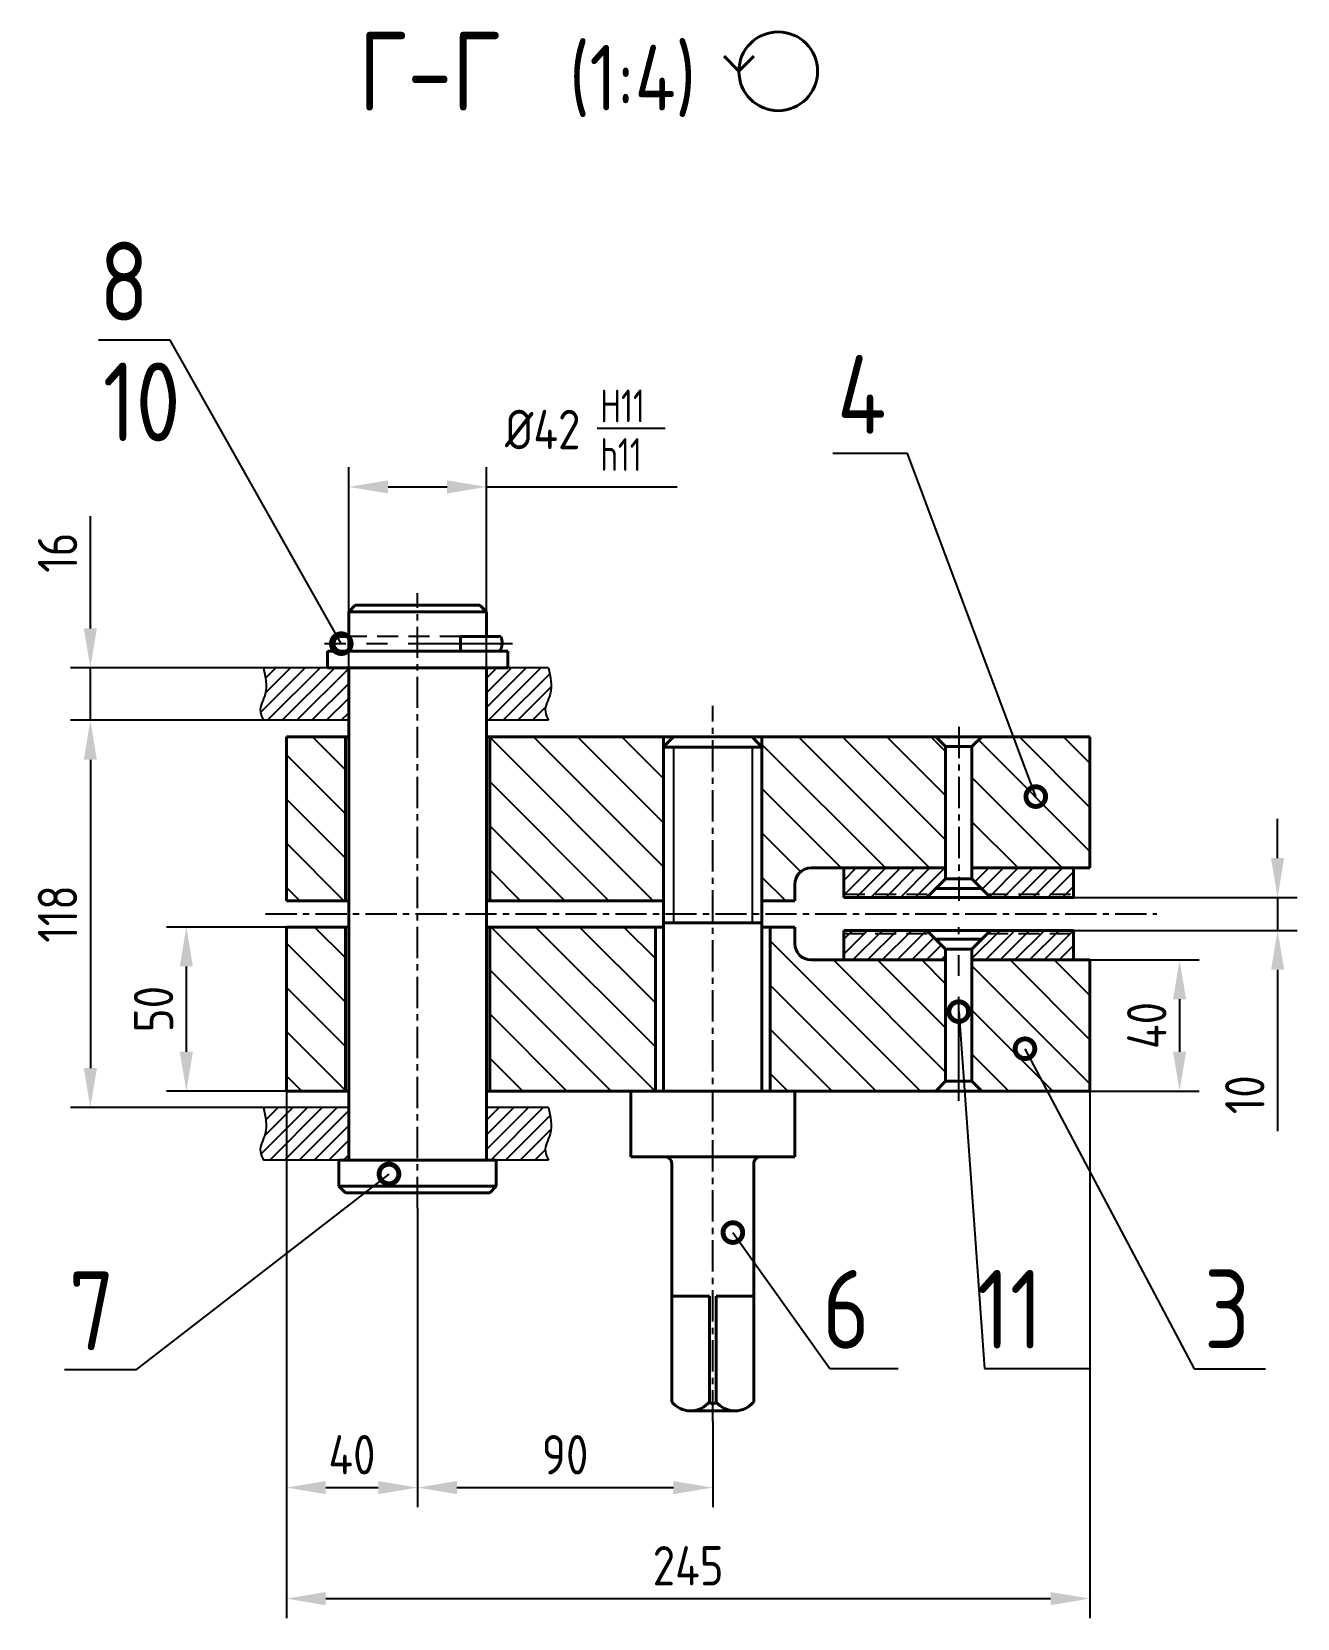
# Model space of a CAD drawing. Header units: millimetres. Extents: x 467 to 39028, y -12467 to 24298.
# Drawn here: x 2536.9 to 2922.7, y -12439.9 to -11956.4 of the extents above; entities that cross this region are included whole.
import ezdxf
from ezdxf.enums import TextEntityAlignment as Align

# ---------------------------------------------------------------- set-up
doc = ezdxf.new("R2010")
doc.units = ezdxf.units.MM
doc.linetypes.add('CENTER', pattern=[50.8, 31.75, -6.35, 6.35, -6.35])
doc.linetypes.add('HIDDEN', pattern=[9.525, 6.35, -3.175])
for name, color, linetype in [('Bord', 1, 'Continuous'), ('Cen', 5, 'CENTER'), ('Dim', 7, 'Continuous'), ('Hatch', 250, 'Continuous'), ('Hide', 250, 'HIDDEN'), ('Textb', 6, 'Continuous')]:
    doc.layers.add(name, color=color, linetype=linetype)
doc.layers.add('Cont', color=6, linetype='Continuous', lineweight=40)
doc.styles.add('Style1', font='romans.shx', dxfattribs={"width": 0.8})
doc.dimstyles.new('LIN_4', dxfattribs={"dimscale": 4, "dimtxt": 3, "dimasz": 3, "dimexe": 1.5, "dimexo": 0, "dimgap": 1, "dimtad": 1, "dimdec": 0, "dimzin": 13, "dimdsep": 46, "dimtxsty": 'Style1', "dimcen": 0, "dimclrt": 3, "dimadec": 0, "dimazin": 0, "dimtfac": 1, "dimtdec": 0, "dimtmove": 0, "dimatfit": 3, "dimfxl": 1, "dimtolj": 1, "dimtzin": 13, "dimarcsym": 0})
doc.dimstyles.new('Poz_15', dxfattribs={"dimscale": 15, "dimtxt": 6, "dimasz": 3, "dimexe": 1.25, "dimexo": 0, "dimgap": 1.5, "dimtad": 2, "dimtih": 1, "dimtoh": 1, "dimdec": 0, "dimtxsty": 'Style1', "dimblk": 'DOTSMALL', "dimcen": 2.5, "dimclrt": 6, "dimadec": 0, "dimazin": 0, "dimtfac": 1, "dimtdec": 0, "dimtmove": 0, "dimatfit": 3, "dimldrblk": 'DOTSMALL', "dimfxl": 1, "dimarcsym": 0})
pattern_1 = [(45, (-26864.5604, -10675.649), (-2.24506403, 2.24506403), [])]

# ---------------------------------------------------------------- blocks, each defined once
blk = doc.blocks.new('*D267')
at = {"layer": 'Defpoints', "color": 0, "transparency": 16777216}
for p in [(2654.53, -12314.86), (2744.53, -12379.92), (2744.53, -12400.03)]:
    blk.add_point(p, dxfattribs=at)
at = {"layer": 'Dim', "color": 0, "lineweight": -2, "transparency": 16777216}
for p, q in [((2654.53, -12314.86), (2654.53, -12406.03)), ((2744.53, -12379.92), (2744.53, -12406.03)), ((2666.53, -12400.03), (2732.53, -12400.03))]:
    blk.add_line(p, q, dxfattribs=at)
at = {"layer": 'Dim', "color": 0, "transparency": 16777216}
for points in [[(2666.53, -12398.03), (2666.53, -12402.03), (2654.53, -12400.03)], [(2732.53, -12398.03), (2732.53, -12402.03), (2744.53, -12400.03)]]:
    blk.add_solid(points, dxfattribs=at)
at = {"layer": 'Dim', "color": 3, "transparency": 16777216, "insert": (2699.53, -12390.03), "char_height": 12, "attachment_point": 5, "style": 'Style1'}
blk.add_mtext('90', dxfattribs=at)
blk = doc.blocks.new('*D281')
at = {"layer": 'Defpoints', "color": 0, "transparency": 16777216}
for p in [(2607.56, -12166.22), (2554.77, -12284.22), (2607.56, -12284.22)]:
    blk.add_point(p, dxfattribs=at)
at = {"layer": 'Dim', "color": 0, "lineweight": -2, "transparency": 16777216}
for p, q in [((2607.56, -12166.22), (2548.77, -12166.22)), ((2554.77, -12178.22), (2554.77, -12272.22)), ((2607.56, -12284.22), (2548.77, -12284.22))]:
    blk.add_line(p, q, dxfattribs=at)
at = {"layer": 'Dim', "color": 0, "transparency": 16777216}
for points in [[(2552.77, -12178.22), (2556.77, -12178.22), (2554.77, -12166.22)], [(2552.77, -12272.22), (2556.77, -12272.22), (2554.77, -12284.22)]]:
    blk.add_solid(points, dxfattribs=at)
at = {"layer": 'Dim', "color": 3, "transparency": 16777216, "insert": (2544.77, -12225.22), "char_height": 12, "attachment_point": 5, "rotation": 90, "style": 'Style1'}
blk.add_mtext('118', dxfattribs=at)
blk = doc.blocks.new('*D268')
at = {"layer": 'Defpoints', "color": 0, "transparency": 16777216}
for p in [(2584.04, -12229.22), (2614.53, -12229.22), (2614.53, -12279.22)]:
    blk.add_point(p, dxfattribs=at)
at = {"layer": 'Dim', "color": 0, "lineweight": -2, "transparency": 16777216}
for p, q in [((2614.53, -12229.22), (2578.04, -12229.22)), ((2584.04, -12267.22), (2584.04, -12241.22)), ((2614.53, -12279.22), (2578.04, -12279.22))]:
    blk.add_line(p, q, dxfattribs=at)
at = {"layer": 'Dim', "color": 0, "transparency": 16777216}
for points in [[(2582.04, -12241.22), (2586.04, -12241.22), (2584.04, -12229.22)], [(2582.04, -12267.22), (2586.04, -12267.22), (2584.04, -12279.22)]]:
    blk.add_solid(points, dxfattribs=at)
at = {"layer": 'Dim', "color": 3, "transparency": 16777216, "insert": (2574.04, -12254.22), "char_height": 12, "attachment_point": 5, "rotation": 90, "style": 'Style1'}
blk.add_mtext('50', dxfattribs=at)
blk = doc.blocks.new('*D282')
at = {"layer": 'Defpoints', "color": 0, "transparency": 16777216}
for p in [(2854.53, -12220.22), (2854.53, -12230.22), (2916.74, -12230.22)]:
    blk.add_point(p, dxfattribs=at)
at = {"layer": 'Dim', "color": 0, "lineweight": -2, "transparency": 16777216}
for p, q in [((2916.74, -12208.22), (2916.74, -12196.22)), ((2854.53, -12220.22), (2922.74, -12220.22)), ((2916.74, -12220.22), (2916.74, -12230.22)), ((2854.53, -12230.22), (2922.74, -12230.22)), ((2916.74, -12242.22), (2916.74, -12291.39))]:
    blk.add_line(p, q, dxfattribs=at)
at = {"layer": 'Dim', "color": 0, "transparency": 16777216}
for points in [[(2914.74, -12208.22), (2918.74, -12208.22), (2916.74, -12220.22)], [(2914.74, -12242.22), (2918.74, -12242.22), (2916.74, -12230.22)]]:
    blk.add_solid(points, dxfattribs=at)
at = {"layer": 'Dim', "color": 3, "transparency": 16777216, "insert": (2906.74, -12280.31), "char_height": 12, "attachment_point": 5, "rotation": 90, "style": 'Style1'}
blk.add_mtext('10', dxfattribs=at)
blk = doc.blocks.new('*D283')
at = {"layer": 'Defpoints', "color": 0, "transparency": 16777216}
for p in [(2614.53, -12279.22), (2654.53, -12314.86), (2654.53, -12400.03)]:
    blk.add_point(p, dxfattribs=at)
at = {"layer": 'Dim', "color": 0, "lineweight": -2, "transparency": 16777216}
for p, q in [((2614.53, -12279.22), (2614.53, -12406.03)), ((2654.53, -12314.86), (2654.53, -12406.03)), ((2626.53, -12400.03), (2642.53, -12400.03))]:
    blk.add_line(p, q, dxfattribs=at)
at = {"layer": 'Dim', "color": 0, "transparency": 16777216}
for points in [[(2626.53, -12398.03), (2626.53, -12402.03), (2614.53, -12400.03)], [(2642.53, -12398.03), (2642.53, -12402.03), (2654.53, -12400.03)]]:
    blk.add_solid(points, dxfattribs=at)
at = {"layer": 'Dim', "color": 3, "transparency": 16777216, "insert": (2634.53, -12390.03), "char_height": 12, "attachment_point": 5, "style": 'Style1'}
blk.add_mtext('40', dxfattribs=at)
blk = doc.blocks.new('*D269')
at = {"layer": 'Defpoints', "color": 0, "transparency": 16777216}
for p in [(2614.53, -12279.22), (2859.53, -12279.22), (2859.53, -12433.86)]:
    blk.add_point(p, dxfattribs=at)
at = {"layer": 'Dim', "color": 0, "lineweight": -2, "transparency": 16777216}
for p, q in [((2614.53, -12279.22), (2614.53, -12439.86)), ((2859.53, -12279.22), (2859.53, -12439.86)), ((2626.53, -12433.86), (2847.53, -12433.86))]:
    blk.add_line(p, q, dxfattribs=at)
at = {"layer": 'Dim', "color": 0, "transparency": 16777216}
for points in [[(2626.53, -12431.86), (2626.53, -12435.86), (2614.53, -12433.86)], [(2847.53, -12431.86), (2847.53, -12435.86), (2859.53, -12433.86)]]:
    blk.add_solid(points, dxfattribs=at)
at = {"layer": 'Dim', "color": 3, "transparency": 16777216, "insert": (2737.03, -12423.86), "char_height": 12, "attachment_point": 5, "style": 'Style1'}
blk.add_mtext('245', dxfattribs=at)
blk = doc.blocks.new('*D284')
at = {"layer": 'Defpoints', "color": 0, "transparency": 16777216}
for p in [(2859.53, -12239.22), (2859.53, -12279.22), (2886.85, -12279.22)]:
    blk.add_point(p, dxfattribs=at)
at = {"layer": 'Dim', "color": 0, "lineweight": -2, "transparency": 16777216}
for p, q in [((2859.53, -12239.22), (2892.85, -12239.22)), ((2886.85, -12251.22), (2886.85, -12267.22)), ((2859.53, -12279.22), (2892.85, -12279.22))]:
    blk.add_line(p, q, dxfattribs=at)
at = {"layer": 'Dim', "color": 0, "transparency": 16777216}
for points in [[(2884.85, -12251.22), (2888.85, -12251.22), (2886.85, -12239.22)], [(2884.85, -12267.22), (2888.85, -12267.22), (2886.85, -12279.22)]]:
    blk.add_solid(points, dxfattribs=at)
at = {"layer": 'Dim', "color": 3, "transparency": 16777216, "insert": (2876.85, -12259.22), "char_height": 12, "attachment_point": 5, "rotation": 90, "style": 'Style1'}
blk.add_mtext('40', dxfattribs=at)
blk = doc.blocks.new('*D270')
at = {"layer": 'Defpoints', "color": 0, "transparency": 16777216}
for p in [(2554.77, -12150.22), (2607.56, -12150.22), (2607.56, -12166.22)]:
    blk.add_point(p, dxfattribs=at)
at = {"layer": 'Dim', "color": 0, "lineweight": -2, "transparency": 16777216}
for p, q in [((2554.77, -12138.22), (2554.77, -12104.05)), ((2607.56, -12150.22), (2548.77, -12150.22)), ((2554.77, -12166.22), (2554.77, -12150.22)), ((2607.56, -12166.22), (2548.77, -12166.22)), ((2554.77, -12178.22), (2554.77, -12190.22))]:
    blk.add_line(p, q, dxfattribs=at)
at = {"layer": 'Dim', "color": 0, "transparency": 16777216}
for points in [[(2552.77, -12138.22), (2556.77, -12138.22), (2554.77, -12150.22)], [(2552.77, -12178.22), (2556.77, -12178.22), (2554.77, -12166.22)]]:
    blk.add_solid(points, dxfattribs=at)
at = {"layer": 'Dim', "color": 3, "transparency": 16777216, "insert": (2544.77, -12115.14), "char_height": 12, "attachment_point": 5, "rotation": 90, "style": 'Style1'}
blk.add_mtext('16', dxfattribs=at)
blk = doc.blocks.new('_DotSmall')
at = {"color": 0, "linetype": 'ByBlock', "const_width": 0.5}
blk.add_lwpolyline([(-0.0625, 0, 1), (0.0625, 0, 1)], format="xyb", close=True, dxfattribs=at)
blk = doc.blocks.new('1')
at = {"layer": 'Cont'}
for q in [(0.14, 4.02), (2.4, 4.02)]:
    blk.add_line((1.27, 2.88), q, dxfattribs=at)
blk.add_circle((4.27, 2.88), 3, dxfattribs=at)
blk = doc.blocks.new('ZNAK04')
at = {"layer": 'Cont'}
blk.add_blockref('1', (30.27, 0.21), dxfattribs=at)
at = {"layer": 'Textb', "style": 'Style1', "width": 0.8}
for tag, height, p in [('А-А', 6, (13.88, 0.1)), ('SC', 5, (28.73, 0.1))]:
    blk.add_attdef(tag, text='', height=height, dxfattribs=at).set_placement(p, align=Align.RIGHT)
blk.add_attdef('45%%D(1)', (38.24, 0.1), '', height=5, dxfattribs=at)

msp = doc.modelspace()

# ---------------------------------------------------------------- hatches: boundary and pattern name
at = {"layer": 'Hatch'}
h = msp.add_hatch(dxfattribs=at)
h.set_pattern_fill('ANSI31', color=256)
h.set_pattern_definition(pattern_1)
edge = h.paths.add_edge_path()
edge.add_line((2607.556, -12166.221), (2633.529, -12166.221))
edge.add_line((2633.529, -12166.221), (2633.529, -12150.221))
edge.add_line((2633.529, -12150.221), (2627.029, -12150.221))
edge.add_line((2627.029, -12150.221), (2607.556, -12150.221))
edge.add_spline(control_points=[(2607.556, -12150.221), (2608.179, -12152.913), (2609.232, -12157.467), (2605.845, -12162.735), (2607.127, -12165.346), (2607.556, -12166.221)], knot_values=[0, 0, 0, 0, 8.0265005, 13.5801425, 16.3809838, 16.3809838, 16.3809838, 16.3809838], degree=3, periodic=0)
edge = h.paths.add_edge_path()
edge.add_line((2675.529, -12166.221), (2694.446, -12166.221))
edge.add_spline(control_points=[(2694.446, -12166.221), (2694.017, -12165.346), (2692.735, -12162.735), (2696.122, -12157.467), (2695.069, -12152.913), (2694.446, -12150.221)], knot_values=[0, 0, 0, 0, 2.8008413, 8.3544833, 16.3809838, 16.3809838, 16.3809838, 16.3809838], degree=3, periodic=0)
edge.add_line((2694.446, -12150.221), (2675.529, -12150.221))
edge.add_line((2675.529, -12150.221), (2675.529, -12166.221))
edge = h.paths.add_edge_path()
edge.add_line((2633.529, -12284.221), (2607.556, -12284.221))
edge.add_spline(control_points=[(2607.556, -12284.221), (2608.179, -12286.913), (2609.232, -12291.467), (2605.845, -12296.735), (2607.127, -12299.346), (2607.556, -12300.221)], knot_values=[0, 0, 0, 0, 8.0265005, 13.5801425, 16.3809838, 16.3809838, 16.3809838, 16.3809838], degree=3, periodic=0)
edge.add_line((2607.556, -12300.221), (2633.529, -12300.221))
edge.add_line((2633.529, -12300.221), (2633.529, -12284.221))
edge = h.paths.add_edge_path()
edge.add_line((2694.446, -12284.221), (2675.529, -12284.221))
edge.add_line((2675.529, -12284.221), (2675.529, -12300.221))
edge.add_line((2675.529, -12300.221), (2694.446, -12300.221))
edge.add_spline(control_points=[(2694.446, -12300.221), (2694.017, -12299.346), (2692.735, -12296.735), (2696.122, -12291.467), (2695.069, -12286.913), (2694.446, -12284.221)], knot_values=[0, 0, 0, 0, 2.8008413, 8.3544833, 16.3809838, 16.3809838, 16.3809838, 16.3809838], degree=3, periodic=0)
h = msp.add_hatch(dxfattribs=at)
h.set_pattern_fill('ANSI31', color=256, scale=3, angle=90)
h.set_pattern_definition([(135, (-26864.56, -10675.649), (-6.735192, -6.735192), [])])
h.paths.add_polyline_path([(2614.529, -12221.221), (2632.529, -12221.221), (2632.529, -12171.221), (2614.529, -12171.221)])
h.paths.add_polyline_path([(2729.529, -12221.221), (2729.529, -12171.221), (2717.029, -12171.221), (2699.529, -12171.221), (2676.529, -12171.221), (2676.529, -12221.221), (2699.529, -12221.221)])
edge = h.paths.add_edge_path()
edge.add_line((2815.529, -12211.221), (2815.529, -12174.221))
edge.add_line((2815.529, -12174.221), (2812.529, -12171.221))
edge.add_line((2812.529, -12171.221), (2759.529, -12171.221))
edge.add_line((2759.529, -12171.221), (2759.529, -12221.221))
edge.add_line((2759.529, -12221.221), (2769.529, -12221.221))
edge.add_line((2769.529, -12221.221), (2769.529, -12216.221))
edge.add_arc((2774.529, -12216.221), 5, 90, 180, ccw=False)
edge.add_line((2774.529, -12211.221), (2815.529, -12211.221))
h.paths.add_polyline_path([(2859.529, -12211.221), (2859.529, -12171.221), (2826.529, -12171.221), (2823.529, -12174.221), (2823.529, -12211.221)])
h = msp.add_hatch(dxfattribs=at)
h.set_pattern_fill('ANSI31', color=256)
h.set_pattern_definition(pattern_1)
h.paths.add_polyline_path([(2815.529, -12214.517), (2815.529, -12211.221), (2784.529, -12211.221), (2784.529, -12219.221), (2810.825, -12219.221)])
h.paths.add_polyline_path([(2810.825, -12219.221), (2784.529, -12219.221), (2784.529, -12220.221), (2809.825, -12220.221)])
h.paths.add_polyline_path([(2854.529, -12211.221), (2823.529, -12211.221), (2823.529, -12214.517), (2828.233, -12219.221), (2854.529, -12219.221)])
h.paths.add_polyline_path([(2854.529, -12219.221), (2828.233, -12219.221), (2829.233, -12220.221), (2854.529, -12220.221)])
h = msp.add_hatch(dxfattribs=at)
h.set_pattern_fill('ANSI31', color=256, scale=3, angle=90)
h.set_pattern_definition([(135, (-26864.56, -10665.649), (-6.735192, -6.735192), [])])
h.paths.add_polyline_path([(2632.529, -12229.221), (2614.529, -12229.221), (2615.029, -12279.221), (2633.029, -12279.221)])
h.paths.add_polyline_path([(2727.029, -12229.221), (2699.529, -12229.221), (2676.529, -12229.221), (2676.529, -12279.221), (2727.029, -12279.221)])
edge = h.paths.add_edge_path()
edge.add_line((2815.529, -12239.221), (2774.529, -12239.221))
edge.add_arc((2774.26, -12234.49), 4.738, 176.7426, 273.2574, ccw=False)
edge.add_line((2769.529, -12234.221), (2769.529, -12229.221))
edge.add_line((2769.529, -12229.221), (2762.029, -12229.221))
edge.add_line((2762.029, -12229.221), (2762.029, -12279.221))
edge.add_line((2762.029, -12279.221), (2769.529, -12279.221))
edge.add_line((2769.529, -12279.221), (2812.529, -12279.221))
edge.add_line((2812.529, -12279.221), (2815.529, -12276.221))
edge.add_line((2815.529, -12276.221), (2815.529, -12239.221))
h.paths.add_polyline_path([(2859.529, -12239.221), (2823.529, -12239.221), (2823.529, -12276.221), (2826.529, -12279.221), (2859.529, -12279.221)])
h = msp.add_hatch(dxfattribs=at)
h.set_pattern_fill('ANSI31', color=256)
h.set_pattern_definition(pattern_1)
h.paths.add_polyline_path([(2810.825, -12231.221), (2784.529, -12231.221), (2784.529, -12239.221), (2815.529, -12239.221), (2815.529, -12235.925)])
h.paths.add_polyline_path([(2854.529, -12231.221), (2828.233, -12231.221), (2823.529, -12235.925), (2823.529, -12239.221), (2853.077, -12239.221), (2854.529, -12239.221)])
h.paths.add_polyline_path([(2809.825, -12230.221), (2784.529, -12230.221), (2784.529, -12231.221), (2810.825, -12231.221)])
h.paths.add_polyline_path([(2854.529, -12230.221), (2829.233, -12230.221), (2828.233, -12231.221), (2854.529, -12231.221)])

# ---------------------------------------------------------------- linework, layer by layer
at = {"layer": 'Bord', "color": 3}
msp.add_line((2709.301, -12077.198), (2730.016, -12077.198), dxfattribs=at)
at = {"layer": 'Bord'}
for p, q in [((2732.529, -12174.387), (2732.529, -12227.956)), ((2756.529, -12174.387), (2756.529, -12227.956))]:
    msp.add_line(p, q, dxfattribs=at)
for points in [[(2607.556, -12150.221), (2608.179, -12152.913), (2609.232, -12157.467), (2605.845, -12162.735), (2607.127, -12165.346), (2607.556, -12166.221)], [(2694.446, -12150.221), (2695.069, -12152.913), (2696.122, -12157.467), (2692.735, -12162.735), (2694.017, -12165.346), (2694.446, -12166.221)], [(2607.556, -12284.221), (2608.179, -12286.913), (2609.232, -12291.467), (2605.845, -12296.735), (2607.127, -12299.346), (2607.556, -12300.221)], [(2694.446, -12284.221), (2695.069, -12286.913), (2696.122, -12291.467), (2692.735, -12296.735), (2694.017, -12299.346), (2694.446, -12300.221)]]:
    msp.add_open_spline(points, degree=3, knots=[0, 0, 0, 0, 8.0265005, 13.5801425, 16.3809838, 16.3809838, 16.3809838, 16.3809838], dxfattribs=at)
at = {"layer": 'Cen', "ltscale": 0.3}
for p, q in [((2654.529, -12314.86), (2654.529, -12127.486)), ((2744.529, -12379.919), (2744.529, -12161.782)), ((2819.529, -12168.221), (2819.529, -12221.221)), ((2608.162, -12225.221), (2879.921, -12225.221))]:
    msp.add_line(p, q, dxfattribs=at)
at = {"layer": 'Cen'}
for p, q in [((2683.448, -12142.889), (2626.121, -12142.889)), ((2819.529, -12282.221), (2819.529, -12229.221))]:
    msp.add_line(p, q, dxfattribs=at)
at = {"layer": 'Cont'}
for p, q in [((2633.529, -12133.139), (2635.529, -12131.139)), ((2633.529, -12133.139), (2675.529, -12133.139)), ((2633.529, -12133.139), (2633.529, -12145.139)), ((2635.529, -12131.139), (2673.529, -12131.139)), ((2675.529, -12133.139), (2673.529, -12131.139)), ((2675.529, -12133.139), (2675.529, -12140.639)), ((2633.529, -12140.639), (2631.279, -12140.639)), ((2667.654, -12145.139), (2667.654, -12140.639)), ((2679.893, -12140.639), (2667.654, -12140.639)), ((2682.029, -12145.139), (2627.029, -12145.139)), ((2627.029, -12145.139), (2627.029, -12150.139)), ((2682.029, -12145.139), (2682.029, -12150.139)), ((2682.029, -12150.221), (2627.029, -12150.221)), ((2633.529, -12150.221), (2633.529, -12171.221)), ((2675.529, -12150.221), (2675.529, -12171.221)), ((2614.529, -12171.221), (2633.529, -12171.221)), ((2614.529, -12171.221), (2614.529, -12221.221)), ((2632.529, -12171.221), (2632.529, -12221.221)), ((2633.529, -12171.221), (2633.529, -12279.221)), ((2675.529, -12171.221), (2699.529, -12171.221)), ((2675.529, -12171.221), (2675.529, -12234.221)), ((2676.529, -12221.221), (2676.529, -12171.221)), ((2699.529, -12171.221), (2859.529, -12171.221)), ((2729.529, -12279.221), (2729.529, -12171.221)), ((2732.529, -12171.221), (2729.529, -12174.309)), ((2756.529, -12171.221), (2759.529, -12174.387)), ((2759.529, -12279.221), (2759.529, -12171.221)), ((2812.529, -12171.221), (2815.529, -12174.221)), ((2826.529, -12171.221), (2823.529, -12174.221)), ((2859.529, -12211.221), (2859.529, -12171.221)), ((2759.529, -12174.387), (2729.529, -12174.387)), ((2815.529, -12174.221), (2823.529, -12174.221)), ((2815.529, -12174.221), (2815.529, -12214.517)), ((2823.529, -12174.221), (2823.529, -12214.517)), ((2815.529, -12211.221), (2774.529, -12211.221)), ((2784.529, -12211.221), (2784.529, -12220.221)), ((2859.529, -12211.221), (2823.529, -12211.221)), ((2854.529, -12220.221), (2854.529, -12211.221)), ((2769.529, -12221.221), (2769.529, -12216.221)), ((2809.825, -12220.221), (2815.529, -12214.517)), ((2815.529, -12214.517), (2823.529, -12214.517)), ((2829.233, -12220.221), (2823.529, -12214.517)), ((2614.529, -12221.221), (2633.529, -12221.221)), ((2675.529, -12221.221), (2699.529, -12221.221)), ((2699.529, -12221.221), (2729.529, -12221.221)), ((2759.529, -12221.221), (2769.529, -12221.221)), ((2784.529, -12220.221), (2854.529, -12220.221)), ((2826.529, -12217.517), (2812.529, -12217.517)), ((2614.529, -12229.221), (2633.529, -12229.221)), ((2614.529, -12279.221), (2614.529, -12229.221)), ((2632.529, -12229.221), (2632.529, -12279.221)), ((2675.529, -12229.221), (2699.529, -12229.221)), ((2676.529, -12279.221), (2676.529, -12229.221)), ((2699.529, -12229.221), (2729.529, -12229.221)), ((2727.029, -12229.221), (2727.029, -12279.221)), ((2729.529, -12227.956), (2759.529, -12227.956)), ((2759.529, -12229.221), (2769.529, -12229.221)), ((2762.029, -12229.221), (2762.029, -12279.221)), ((2769.529, -12229.221), (2769.529, -12234.221)), ((2784.529, -12239.221), (2784.529, -12230.221)), ((2784.529, -12230.221), (2854.529, -12230.221)), ((2809.825, -12230.221), (2815.529, -12235.925)), ((2829.233, -12230.221), (2823.529, -12235.925)), ((2854.529, -12230.221), (2854.529, -12239.221)), ((2675.529, -12234.221), (2675.529, -12300.221)), ((2826.529, -12232.925), (2812.529, -12232.925)), ((2815.529, -12235.925), (2823.529, -12235.925)), ((2815.529, -12276.221), (2815.529, -12235.925)), ((2823.529, -12276.221), (2823.529, -12235.925)), ((2815.529, -12239.221), (2774.529, -12239.221)), ((2784.529, -12239.221), (2815.529, -12239.221)), ((2823.529, -12239.221), (2859.529, -12239.221)), ((2853.077, -12239.221), (2823.529, -12239.221)), ((2859.529, -12239.221), (2859.529, -12279.221)), ((2614.529, -12279.221), (2633.529, -12279.221)), ((2633.529, -12279.221), (2633.529, -12300.221)), ((2675.529, -12279.221), (2859.529, -12279.221)), ((2719.529, -12279.221), (2769.529, -12279.221)), ((2719.529, -12299.221), (2719.529, -12279.221)), ((2769.529, -12279.221), (2769.529, -12299.221)), ((2812.529, -12279.221), (2815.529, -12276.221)), ((2815.529, -12276.221), (2823.529, -12276.221)), ((2826.529, -12279.221), (2823.529, -12276.221)), ((2759.029, -12299.221), (2719.529, -12299.221)), ((2769.529, -12299.221), (2759.029, -12299.221)), ((2678.529, -12300.221), (2630.529, -12300.221)), ((2630.529, -12300.221), (2630.529, -12308.221)), ((2678.529, -12300.221), (2678.529, -12308.221)), ((2732.029, -12319.428), (2732.029, -12301.221)), ((2757.029, -12319.515), (2757.029, -12301.221)), ((2630.529, -12308.221), (2678.529, -12308.221)), ((2630.529, -12308.221), (2632.529, -12310.221)), ((2678.529, -12308.221), (2676.529, -12310.221)), ((2676.529, -12310.221), (2632.529, -12310.221)), ((2732.029, -12373.892), (2732.029, -12319.428)), ((2757.029, -12373.892), (2757.029, -12319.515)), ((2743.529, -12341.668), (2732.029, -12341.668)), ((2743.529, -12373.892), (2743.529, -12341.668)), ((2745.529, -12341.668), (2757.029, -12341.668)), ((2745.529, -12373.892), (2745.529, -12341.668)), ((2744.529, -12376.668), (2737.779, -12376.668)), ((2744.529, -12376.668), (2751.279, -12376.668))]:
    msp.add_line(p, q, dxfattribs=at)
at = {"layer": 'Cont', "linetype": 'Continuous', "lineweight": 25}
for p, q in [((2694.446, -12150.221), (2607.556, -12150.221)), ((2633.529, -12166.221), (2607.556, -12166.221)), ((2694.446, -12166.221), (2675.529, -12166.221)), ((2633.529, -12284.221), (2607.556, -12284.221)), ((2694.446, -12284.221), (2675.529, -12284.221)), ((2694.446, -12300.221), (2607.556, -12300.221))]:
    msp.add_line(p, q, dxfattribs=at)
at = {"layer": 'Cont'}
for centre, radius, start, end in [((2631.279, -12142.889), 2.25, 90, 270), ((2675.906, -12142.604), 4.445, 325.22185, 26.2285), ((2774.529, -12216.221), 5, 90, 180), ((2774.529, -12234.221), 5, 180, 270), ((2730.029, -12301.221), 2, 0, 90), ((2759.029, -12301.221), 2, 90, 180), ((2737.779, -12369.326), 7.342, 218.44951, 321.55049), ((2744.489, -12373.465), 1.05, 203.98533, 272.19871), ((2744.569, -12373.465), 1.05, 267.80129, 336.01467), ((2751.279, -12369.326), 7.342, 218.44951, 321.55049)]:
    msp.add_arc(centre, radius, start, end, dxfattribs=at)
at = {"layer": 'Dim'}
for p, q in [((2633.529, -12160.721), (2633.529, -12089.091)), ((2675.529, -12160.721), (2675.529, -12089.091)), ((2645.529, -12095.091), (2663.529, -12095.091)), ((2675.529, -12095.091), (2733.664, -12095.091))]:
    msp.add_line(p, q, dxfattribs=at)
for points in [[(2645.529, -12093.091), (2645.529, -12097.091), (2633.529, -12095.091)], [(2663.529, -12093.091), (2663.529, -12097.091), (2675.529, -12095.091)]]:
    msp.add_solid(points, dxfattribs=at)
at = {"layer": 'Hide'}
for p, q in [((2667.654, -12140.639), (2633.529, -12140.639)), ((2784.529, -12219.221), (2810.825, -12219.221)), ((2828.233, -12219.221), (2854.529, -12219.221)), ((2784.529, -12231.221), (2810.825, -12231.221)), ((2828.233, -12231.221), (2854.529, -12231.221))]:
    msp.add_line(p, q, dxfattribs=at)

# ---------------------------------------------------------------- block references
ref = msp.add_blockref('ZNAK04', (2626.336, -11980.798), dxfattribs=dict(xscale=4, yscale=4, zscale=4))
ref.add_attrib('А-А', 'Г-Г', dxfattribs={"layer": 'Textb', "height": 24, "style": 'Style1', "width": 0.8}).set_placement((2679.979, -11980.399), align=Align.RIGHT)
ref.add_attrib('SC', '(1:4)', dxfattribs={"layer": 'Textb', "height": 20, "style": 'Style1', "width": 0.8}).set_placement((2739.463, -11980.399), align=Align.RIGHT)

# ---------------------------------------------------------------- texts
at = {"layer": 'Bord', "color": 3, "style": 'Style1', "width": 0.7}
for s, p in [('H11', (2710.237, -12075.409)), ('h11', (2710.237, -12090.232))]:
    msp.add_text(s, height=10, dxfattribs=at).set_placement(p)
at = {"layer": 'Dim', "color": 6, "char_height": 24, "style": 'Style1'}
for s, insert, attachment_point in [('8', (2572.61, -12044.419), 9), ('10', (2582.286, -12081.182), 9), ('4', (2797.455, -12078.937), 9), ('7', (2562.208, -12358.178), 9), ('6', (2777.922, -12357.705), 7), ('3', (2894.285, -12357.562), 7)]:
    msp.add_mtext(s, dxfattribs=dict(at, insert=insert, attachment_point=attachment_point))
at = {"layer": 'Dim', "color": 3, "insert": (2692.687, -12077.607), "char_height": 12, "attachment_point": 5, "style": 'Style1'}
msp.add_mtext('%%c42', dxfattribs=at)
at = {"layer": 'Dim', "color": 6, "insert": (2825.11, -12357.705), "char_height": 24, "width": 7.91008, "attachment_point": 7, "style": 'Style1'}
msp.add_mtext('11', dxfattribs=at)

# ---------------------------------------------------------------- dimensions: what is measured, and where the dimension line sits
at = {"layer": 'Dim'}
for base, p1, p2, picture, middle in [((2554.772, -12150.221), (2607.556, -12166.221), (2607.556, -12150.221), '*D270', (2544.772, -12115.135)), ((2554.772, -12284.221), (2607.556, -12166.221), (2607.556, -12284.221), '*D281', (2544.772, -12225.221)), ((2584.037, -12229.221), (2614.529, -12279.221), (2614.529, -12229.221), '*D268', (2574.037, -12254.221)), ((2886.853, -12279.221), (2859.529, -12239.221), (2859.529, -12279.221), '*D284', (2876.853, -12259.221))]:
    dim = msp.add_linear_dim(base=base, p1=p1, p2=p2, angle=90, dimstyle='LIN_4', override={"dimtp": 0.1, "dimtm": 0.1, "dimtfac": 0.71, "dimtdec": 2, "dimtolj": 0, "dimtzin": 8}, dxfattribs=at)
    dim.commit()
    dim.dimension.update_dxf_attribs({"geometry": picture, "text_midpoint": middle})
dim = msp.add_linear_dim(base=(2916.741, -12230.221), p1=(2854.529, -12220.221), p2=(2854.529, -12230.221), angle=90, dimstyle='LIN_4', override={"dimtp": 0.1, "dimtm": 0.1, "dimtfac": 0.71, "dimtdec": 2, "dimtolj": 0, "dimtzin": 8}, dxfattribs=at)
dim.commit()
dim.dimension.update_dxf_attribs({"geometry": '*D282', "text_midpoint": (2916.741, -12280.307), "dimtype": 160})
for base, p1, p2, picture, middle in [((2654.529, -12400.028), (2614.529, -12279.221), (2654.529, -12314.86), '*D283', (2634.529, -12390.028)), ((2859.529, -12433.857), (2614.529, -12279.221), (2859.529, -12279.221), '*D269', (2737.029, -12423.857)), ((2744.529, -12400.028), (2654.529, -12314.86), (2744.529, -12379.919), '*D267', (2699.529, -12390.028))]:
    dim = msp.add_linear_dim(base=base, p1=p1, p2=p2, dimstyle='LIN_4', override={"dimtp": 0.1, "dimtm": 0.1, "dimtfac": 0.71, "dimtdec": 2, "dimtolj": 0, "dimtzin": 8}, dxfattribs=at)
    dim.commit()
    dim.dimension.update_dxf_attribs({"geometry": picture, "text_midpoint": middle})

# ---------------------------------------------------------------- leaders
at = {"layer": 'Dim', "annotation_type": 0, "has_hookline": 1}
for points, hookline_direction, text_width in [([(2631.279, -12142.859), (2579.059, -12050.419), (2576.059, -12050.419)], 1, 12.8), ([(2843.017, -12189.465), (2803.905, -12084.937), (2800.905, -12084.937)], 1, 13.714), ([(2819.529, -12254.992), (2827.403, -12363.705), (2830.403, -12363.705)], 0, 22.857), ([(2839.708, -12266.308), (2891.285, -12363.84), (2894.285, -12363.84)], 0, 12.8), ([(2645.818, -12304.474), (2568.657, -12364.178), (2565.657, -12364.178)], 1, 12.8), ([(2750.661, -12322.319), (2780.215, -12363.705), (2783.215, -12363.705)], 0, 11.886)]:
    msp.add_leader(points, dimstyle='Poz_15', override={"dimscale": 4, "dimgap": 1.5, "dimtad": 1}, dxfattribs=dict(at, hookline_direction=hookline_direction, text_width=text_width))

doc.saveas('drawing.dxf')
